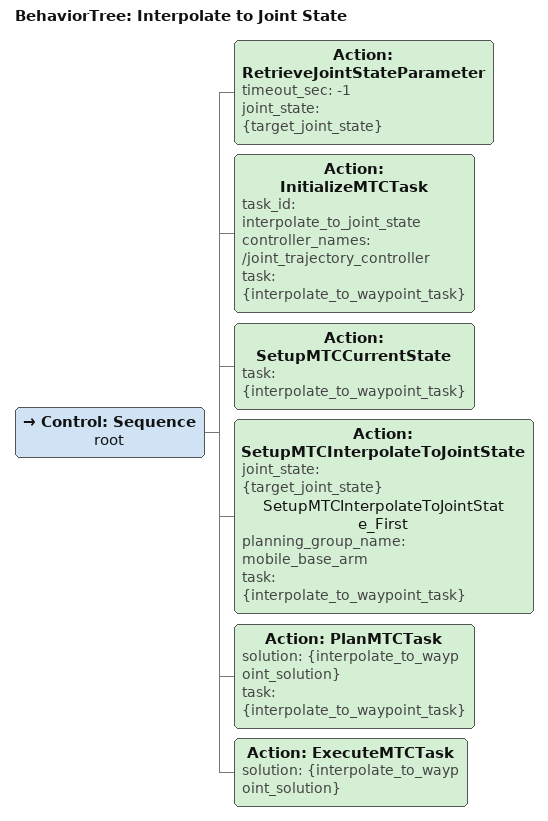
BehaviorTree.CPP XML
<?xml version="1.0"?>
<root BTCPP_format="4" main_tree_to_execute="Interpolate to Joint State">
    <BehaviorTree ID="Interpolate to Joint State" _description="Move to a specified joint state using joint interpolation">
        <Control ID="Sequence" name="root">
            <Action ID="RetrieveJointStateParameter" timeout_sec="-1" joint_state="{target_joint_state}"/>
            <Action ID="InitializeMTCTask" task_id="interpolate_to_joint_state" controller_names="/joint_trajectory_controller" task="{interpolate_to_waypoint_task}"/>
            <Action ID="SetupMTCCurrentState" task="{interpolate_to_waypoint_task}"/>
            <Action ID="SetupMTCInterpolateToJointState" joint_state="{target_joint_state}" name="SetupMTCInterpolateToJointState_First" planning_group_name="mobile_base_arm" task="{interpolate_to_waypoint_task}"/>
            <Action ID="PlanMTCTask" solution="{interpolate_to_waypoint_solution}" task="{interpolate_to_waypoint_task}"/>
            <Action ID="ExecuteMTCTask" solution="{interpolate_to_waypoint_solution}"/>
        </Control>
    </BehaviorTree>
</root>
